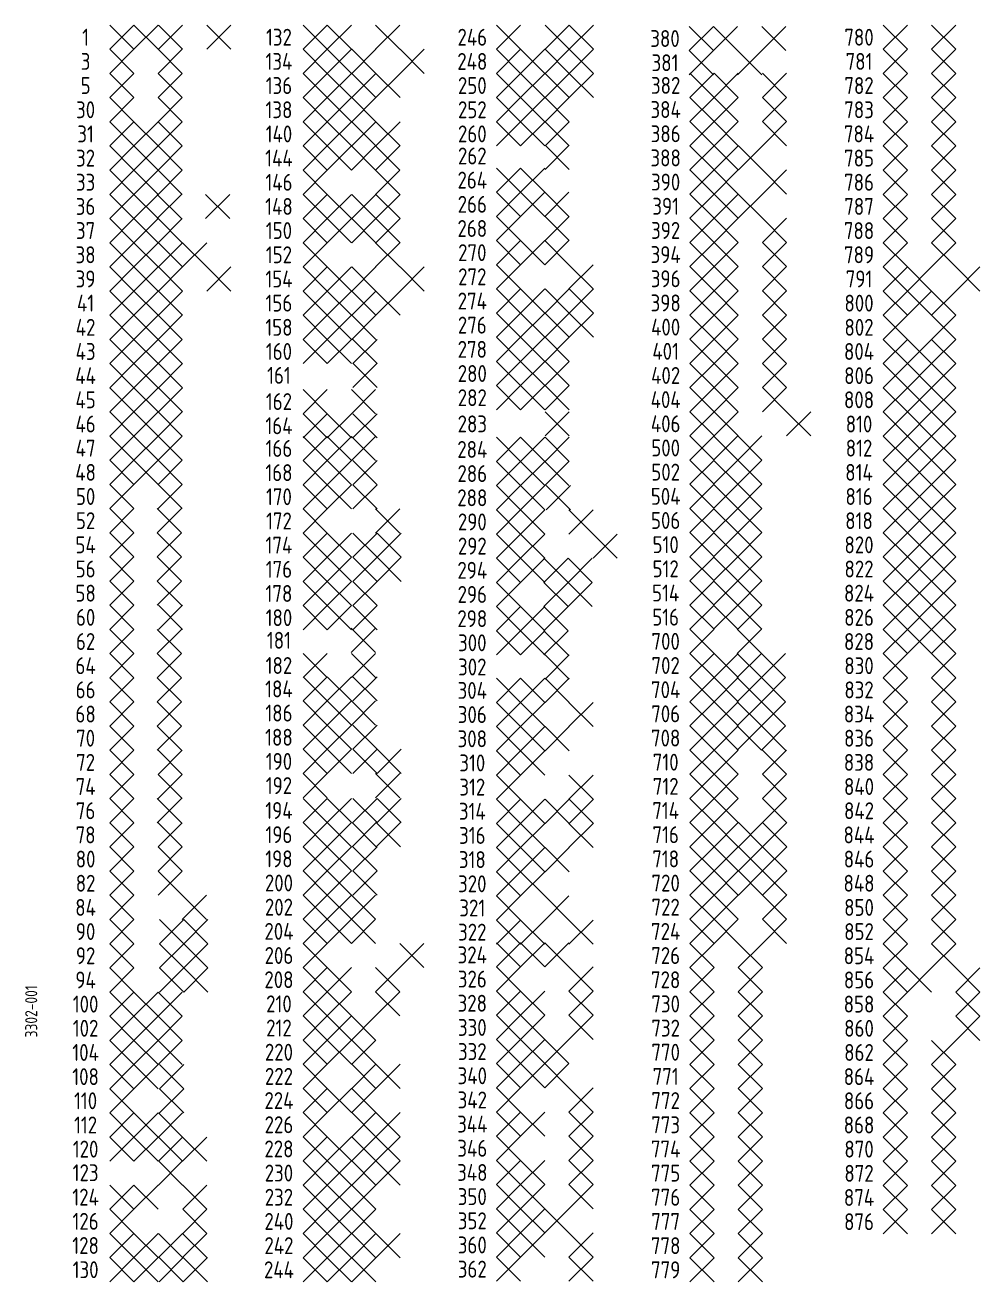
# Model space of a CAD drawing. Extents: x 13 to 412, y 12 to 272.
# Drawn here: x 13.5 to 211, y 12 to 272 of the extents above; entities that cross this region are included whole.
import ezdxf
from ezdxf.enums import TextEntityAlignment as Align

# ---------------------------------------------------------------- set-up
doc = ezdxf.new("R2010")
doc.units = 0
doc.header["$LTSCALE"] = 5
doc.header["$MEASUREMENT"] = 0
doc.layers.get('0').update_dxf_attribs({"linetype": 'CONTINUOUS'})
doc.styles.add('DIN', font='DIN.shx', dxfattribs={"width": 0.85})

msp = doc.modelspace()

# ---------------------------------------------------------------- linework, layer by layer
at = {"color": 3}
for p, q in [((31, 272), (36, 267)), ((31, 267), (36, 272)), ((36, 267), (41, 272)), ((36, 272), (41, 267)), ((41.06, 272), (46.06, 267)), ((41.06, 267), (46.06, 272)), ((51.06, 272), (56.06, 267)), ((51.06, 267), (56.06, 272)), ((71, 272), (76, 267)), ((71, 267), (76, 272)), ((76, 272), (81, 267)), ((76, 267), (81, 272)), ((86, 272), (91, 267)), ((86, 267), (91, 272)), ((111, 267), (116, 272)), ((111, 272), (116, 267)), ((121.06, 272), (126.06, 267)), ((121.06, 267), (126.06, 272)), ((126.06, 272), (131.06, 267)), ((126.06, 267), (131.06, 272)), ((150.87, 271.73), (155.87, 266.73)), ((150.87, 266.73), (155.87, 271.73)), ((155.87, 266.73), (160.87, 271.73)), ((155.87, 271.73), (160.87, 266.73)), ((165.87, 266.73), (170.87, 271.73)), ((165.87, 271.73), (170.87, 266.73)), ((191, 267), (196, 272)), ((191, 272), (196, 267)), ((201, 267), (206, 272)), ((201, 272), (206, 267)), ((31, 262), (36, 267)), ((31, 267), (36, 262)), ((41, 262), (46, 267)), ((41, 267), (46, 262)), ((71, 262), (76, 267)), ((71, 267), (76, 262)), ((76, 267), (81, 262)), ((76, 262), (81, 267)), ((81.06, 267), (86.06, 262)), ((81.06, 262), (86.06, 267)), ((91.06, 267), (96.06, 262)), ((91.06, 262), (96.06, 267)), ((111, 262), (116, 267)), ((111, 267), (116, 262)), ((116, 267), (121, 262)), ((116, 262), (121, 267)), ((121.06, 267), (126.06, 262)), ((121.06, 262), (126.06, 267)), ((126.06, 267), (131.06, 262)), ((126.06, 262), (131.06, 267)), ((150.87, 261.73), (155.87, 266.73)), ((150.87, 266.73), (155.87, 261.73)), ((160.87, 261.73), (165.87, 266.73)), ((160.87, 266.73), (165.87, 261.73)), ((191, 267), (196, 262)), ((191, 262), (196, 267)), ((201, 267), (206, 262)), ((201, 262), (206, 267)), ((31, 257), (36, 262)), ((31, 262), (36, 257)), ((41, 257), (46, 262)), ((41, 262), (46, 257)), ((71, 262), (76, 257)), ((71, 257), (76, 262)), ((76, 262), (81, 257)), ((76, 257), (81, 262)), ((81.06, 257), (86.06, 262)), ((81.06, 262), (86.06, 257)), ((86.06, 257), (91.06, 262)), ((86.06, 262), (91.06, 257)), ((111, 262), (116, 257)), ((111, 257), (116, 262)), ((116, 262), (121, 257)), ((116, 257), (121, 262)), ((121.06, 262), (126.06, 257)), ((121.06, 257), (126.06, 262)), ((126.06, 262), (131.06, 257)), ((126.06, 257), (131.06, 262)), ((151, 257.04), (156, 262.04)), ((151, 262.04), (156, 257.04)), ((156, 257.04), (161, 262.04)), ((156, 262.04), (161, 257.04)), ((166, 257.04), (171, 262.04)), ((166, 262.04), (171, 257.04)), ((191, 257), (196, 262)), ((191, 262), (196, 257)), ((201, 257), (206, 262)), ((201, 262), (206, 257)), ((31, 257), (36, 252)), ((31, 252), (36, 257)), ((41, 257), (46, 252)), ((41, 252), (46, 257)), ((71, 257), (76, 252)), ((71, 252), (76, 257)), ((76, 257), (81, 252)), ((76, 252), (81, 257)), ((81.06, 257), (86.06, 252)), ((81.06, 252), (86.06, 257)), ((111, 257), (116, 252)), ((111, 252), (116, 257)), ((116, 257), (121, 252)), ((116, 252), (121, 257)), ((121.06, 252), (126.06, 257)), ((121.06, 257), (126.06, 252)), ((151, 252.04), (156, 257.04)), ((151, 257.04), (156, 252.04)), ((156, 252.04), (161, 257.04)), ((156, 257.04), (161, 252.04)), ((166, 252.04), (171, 257.04)), ((166, 257.04), (171, 252.04)), ((191, 257), (196, 252)), ((191, 252), (196, 257)), ((201, 257), (206, 252)), ((201, 252), (206, 257)), ((31, 247), (36, 252)), ((31, 252), (36, 247)), ((36, 247), (41, 252)), ((36, 252), (41, 247)), ((41, 247), (46, 252)), ((41, 252), (46, 247)), ((71, 247), (76, 252)), ((71, 252), (76, 247)), ((76, 252), (81, 247)), ((76, 247), (81, 252)), ((81.06, 252), (86.06, 247)), ((81.06, 247), (86.06, 252)), ((86.06, 252), (91.06, 247)), ((86.06, 247), (91.06, 252)), ((111, 247), (116, 252)), ((111, 252), (116, 247)), ((116, 252), (121, 247)), ((116, 247), (121, 252)), ((121.06, 247), (126.06, 252)), ((121.06, 252), (126.06, 247)), ((151, 252.04), (156, 247.04)), ((151, 247.04), (156, 252.04)), ((156, 247.04), (161, 252.04)), ((156, 252.04), (161, 247.04)), ((166, 247.04), (171, 252.04)), ((166, 252.04), (171, 247.04)), ((191, 247), (196, 252)), ((191, 252), (196, 247)), ((201, 247), (206, 252)), ((201, 252), (206, 247)), ((31, 242), (36, 247)), ((31, 247), (36, 242)), ((36, 247), (41, 242)), ((36, 242), (41, 247)), ((41, 247), (46, 242)), ((41, 242), (46, 247)), ((71, 242), (76, 247)), ((71, 247), (76, 242)), ((76, 247), (81, 242)), ((76, 242), (81, 247)), ((81, 247), (86, 242)), ((81, 242), (86, 247)), ((86, 247), (91, 242)), ((86, 242), (91, 247)), ((121.06, 242.17), (126.06, 247.17)), ((121.06, 247.17), (126.06, 242.17)), ((151, 247.04), (156, 242.04)), ((151, 242.04), (156, 247.04)), ((156, 242.04), (161, 247.04)), ((156, 247.04), (161, 242.04)), ((161.06, 242.04), (166.06, 247.04)), ((161.06, 247.04), (166.06, 242.04)), ((191, 247), (196, 242)), ((191, 242), (196, 247)), ((201, 247), (206, 242)), ((201, 242), (206, 247)), ((31, 242), (36, 237)), ((31, 237), (36, 242)), ((36, 242), (41, 237)), ((36, 237), (41, 242)), ((41, 242), (46, 237)), ((41, 237), (46, 242)), ((71, 242), (76, 237)), ((71, 237), (76, 242)), ((86, 242), (91, 237)), ((86, 237), (91, 242)), ((111, 237.44), (116, 242.44)), ((111, 242.44), (116, 237.44)), ((116, 242.44), (121, 237.44)), ((116, 237.44), (121, 242.44)), ((151, 237.04), (156, 242.04)), ((151, 242.04), (156, 237.04)), ((156, 237.04), (161, 242.04)), ((156, 242.04), (161, 237.04)), ((166, 237.04), (171, 242.04)), ((166, 242.04), (171, 237.04)), ((191, 237), (196, 242)), ((191, 242), (196, 237)), ((201, 237), (206, 242)), ((201, 242), (206, 237)), ((31, 237), (36, 232)), ((31, 232), (36, 237)), ((36, 237), (41, 232)), ((36, 232), (41, 237)), ((40.82, 237), (45.82, 232)), ((40.82, 232), (45.82, 237)), ((50.82, 237), (55.82, 232)), ((50.82, 232), (55.82, 237)), ((71, 237), (76, 232)), ((71, 232), (76, 237)), ((76, 237), (81, 232)), ((76, 232), (81, 237)), ((81.06, 232), (86.06, 237)), ((81.06, 237), (86.06, 232)), ((86.06, 232), (91.06, 237)), ((86.06, 237), (91.06, 232)), ((111, 237.44), (116, 232.44)), ((111, 232.44), (116, 237.44)), ((116, 237.44), (121, 232.44)), ((116, 232.44), (121, 237.44)), ((121, 237.44), (126, 232.44)), ((121, 232.44), (126, 237.44)), ((151, 232.04), (156, 237.04)), ((151, 237.04), (156, 232.04)), ((156, 232.04), (161, 237.04)), ((156, 237.04), (161, 232.04)), ((161, 232.04), (166, 237.04)), ((161, 237.04), (166, 232.04)), ((191, 237), (196, 232)), ((191, 232), (196, 237)), ((201, 237), (206, 232)), ((201, 232), (206, 237)), ((31, 227), (36, 232)), ((31, 232), (36, 227)), ((36, 232), (41, 227)), ((36, 227), (41, 232)), ((41, 232), (46, 227)), ((41, 227), (46, 232)), ((71, 227), (76, 232)), ((71, 232), (76, 227)), ((76, 232), (81, 227)), ((76, 227), (81, 232)), ((81.06, 227), (86.06, 232)), ((81.06, 232), (86.06, 227)), ((86.06, 227), (91.06, 232)), ((86.06, 232), (91.06, 227)), ((111, 232.44), (116, 227.44)), ((111, 227.44), (116, 232.44)), ((121.06, 227.44), (126.06, 232.44)), ((121.06, 232.44), (126.06, 227.44)), ((151, 232.04), (156, 227.04)), ((151, 227.04), (156, 232.04)), ((156, 227.04), (161, 232.04)), ((156, 232.04), (161, 227.04)), ((166, 227.04), (171, 232.04)), ((166, 232.04), (171, 227.04)), ((191, 232), (196, 227)), ((191, 227), (196, 232)), ((201, 232), (206, 227)), ((201, 227), (206, 232)), ((31, 227), (36, 222)), ((31, 222), (36, 227)), ((36, 227), (41, 222)), ((36, 222), (41, 227)), ((41.06, 222), (46.06, 227)), ((41.06, 227), (46.06, 222)), ((46.06, 222), (51.06, 227)), ((46.06, 227), (51.06, 222)), ((71, 222), (76, 227)), ((71, 227), (76, 222)), ((86, 222), (91, 227)), ((86, 227), (91, 222)), ((111, 222.44), (116, 227.44)), ((111, 227.44), (116, 222.44)), ((116, 227.44), (121, 222.44)), ((116, 222.44), (121, 227.44)), ((121, 227.44), (126, 222.44)), ((121, 222.44), (126, 227.44)), ((151, 227.04), (156, 222.04)), ((151, 222.04), (156, 227.04)), ((156, 222.04), (161, 227.04)), ((156, 227.04), (161, 222.04)), ((166, 222.04), (171, 227.04)), ((166, 227.04), (171, 222.04)), ((191, 222), (196, 227)), ((191, 227), (196, 222)), ((201, 222), (206, 227)), ((201, 227), (206, 222)), ((31, 217), (36, 222)), ((31, 222), (36, 217)), ((36, 222), (41, 217)), ((36, 217), (41, 222)), ((41.06, 222), (46.06, 217)), ((41.06, 217), (46.06, 222)), ((51.06, 222), (56.06, 217)), ((51.06, 217), (56.06, 222)), ((71, 217), (76, 222)), ((71, 222), (76, 217)), ((76, 222), (81, 217)), ((76, 217), (81, 222)), ((81.06, 217), (86.06, 222)), ((81.06, 222), (86.06, 217)), ((91.06, 217), (96.06, 222)), ((91.06, 222), (96.06, 217)), ((111, 217.44), (116, 222.44)), ((111, 222.44), (116, 217.44)), ((126, 217.44), (131, 222.44)), ((126, 222.44), (131, 217.44)), ((151, 217.04), (156, 222.04)), ((151, 222.04), (156, 217.04)), ((156, 217.04), (161, 222.04)), ((156, 222.04), (161, 217.04)), ((166, 217.04), (171, 222.04)), ((166, 222.04), (171, 217.04)), ((191, 222), (196, 217)), ((191, 217), (196, 222)), ((196, 222), (201, 217)), ((196, 217), (201, 222)), ((206, 222), (211, 217)), ((206, 217), (211, 222)), ((31, 217), (36, 212)), ((31, 212), (36, 217)), ((36, 217), (41, 212)), ((36, 212), (41, 217)), ((41.06, 217), (46.06, 212)), ((41.06, 212), (46.06, 217)), ((71, 217), (76, 212)), ((71, 212), (76, 217)), ((76, 217), (81, 212)), ((76, 212), (81, 217)), ((81.06, 217), (86.06, 212)), ((81.06, 212), (86.06, 217)), ((86.06, 217), (91.06, 212)), ((86.06, 212), (91.06, 217)), ((111, 212.44), (116, 217.44)), ((111, 217.44), (116, 212.44)), ((116, 217.44), (121, 212.44)), ((116, 212.44), (121, 217.44)), ((121.06, 217.44), (126.06, 212.44)), ((121.06, 212.44), (126.06, 217.44)), ((126.06, 217.44), (131.06, 212.44)), ((126.06, 212.44), (131.06, 217.44)), ((151, 212.04), (156, 217.04)), ((151, 217.04), (156, 212.04)), ((156, 212.04), (161, 217.04)), ((156, 217.04), (161, 212.04)), ((166, 212.04), (171, 217.04)), ((166, 217.04), (171, 212.04)), ((191, 212), (196, 217)), ((191, 217), (196, 212)), ((196, 212), (201, 217)), ((196, 217), (201, 212)), ((201, 212), (206, 217)), ((201, 217), (206, 212)), ((31, 207), (36, 212)), ((31, 212), (36, 207)), ((36, 212), (41, 207)), ((36, 207), (41, 212)), ((41, 212), (46, 207)), ((41, 207), (46, 212)), ((71, 212), (76, 207)), ((71, 207), (76, 212)), ((76, 212), (81, 207)), ((76, 207), (81, 212)), ((81.06, 207), (86.06, 212)), ((81.06, 212), (86.06, 207)), ((111, 212.44), (116, 207.44)), ((111, 207.44), (116, 212.44)), ((116, 212.44), (121, 207.44)), ((116, 207.44), (121, 212.44)), ((121.06, 212.44), (126.06, 207.44)), ((121.06, 207.44), (126.06, 212.44)), ((126.06, 212.44), (131.06, 207.44)), ((126.06, 207.44), (131.06, 212.44)), ((151, 212.04), (156, 207.04)), ((151, 207.04), (156, 212.04)), ((156, 207.04), (161, 212.04)), ((156, 212.04), (161, 207.04)), ((166, 207.04), (171, 212.04)), ((166, 212.04), (171, 207.04)), ((191, 207), (196, 212)), ((191, 212), (196, 207)), ((201, 207), (206, 212)), ((201, 212), (206, 207)), ((31, 207), (36, 202)), ((31, 202), (36, 207)), ((36, 207), (41, 202)), ((36, 202), (41, 207)), ((41, 207), (46, 202)), ((41, 202), (46, 207)), ((71, 202), (76, 207)), ((71, 207), (76, 202)), ((76, 207), (81, 202)), ((76, 202), (81, 207)), ((81.29, 202), (86.29, 207)), ((81.29, 207), (86.29, 202)), ((111, 207.44), (116, 202.44)), ((111, 202.44), (116, 207.44)), ((116, 207.44), (121, 202.44)), ((116, 202.44), (121, 207.44)), ((121.06, 202.44), (126.06, 207.44)), ((121.06, 207.44), (126.06, 202.44)), ((151, 207.04), (156, 202.04)), ((151, 202.04), (156, 207.04)), ((156, 202.04), (161, 207.04)), ((156, 207.04), (161, 202.04)), ((166, 202.04), (171, 207.04)), ((166, 207.04), (171, 202.04)), ((191, 202), (196, 207)), ((191, 207), (196, 202)), ((196, 207), (201, 202)), ((196, 202), (201, 207)), ((201, 207), (206, 202)), ((201, 202), (206, 207)), ((31, 197), (36, 202)), ((31, 202), (36, 197)), ((36, 202), (41, 197)), ((36, 197), (41, 202)), ((41.06, 202), (46.06, 197)), ((41.06, 197), (46.06, 202)), ((81.29, 202.06), (86.29, 197.06)), ((81.29, 197.06), (86.29, 202.06)), ((111, 202.44), (116, 197.44)), ((111, 197.44), (116, 202.44)), ((116, 202.44), (121, 197.44)), ((116, 197.44), (121, 202.44)), ((121.06, 197.44), (126.06, 202.44)), ((121.06, 202.44), (126.06, 197.44)), ((151, 197.04), (156, 202.04)), ((151, 202.04), (156, 197.04)), ((156, 197.04), (161, 202.04)), ((156, 202.04), (161, 197.04)), ((166, 197.04), (171, 202.04)), ((166, 202.04), (171, 197.04)), ((191, 197), (196, 202)), ((191, 202), (196, 197)), ((196, 202), (201, 197)), ((196, 197), (201, 202)), ((201, 202), (206, 197)), ((201, 197), (206, 202)), ((31, 197), (36, 192)), ((31, 192), (36, 197)), ((36, 197), (41, 192)), ((36, 192), (41, 197)), ((41.06, 197), (46.06, 192)), ((41.06, 192), (46.06, 197)), ((71, 196.63), (76, 191.63)), ((71, 191.63), (76, 196.63)), ((81, 196.63), (86, 191.63)), ((81, 191.63), (86, 196.63)), ((111, 192.44), (116, 197.44)), ((111, 197.44), (116, 192.44)), ((116, 197.44), (121, 192.44)), ((116, 192.44), (121, 197.44)), ((121.06, 192.44), (126.06, 197.44)), ((121.06, 197.44), (126.06, 192.44)), ((151, 197.04), (156, 192.04)), ((151, 192.04), (156, 197.04)), ((156, 192.04), (161, 197.04)), ((156, 197.04), (161, 192.04)), ((166, 192.04), (171, 197.04)), ((166, 197.04), (171, 192.04)), ((191, 197), (196, 192)), ((191, 192), (196, 197)), ((196, 197), (201, 192)), ((196, 192), (201, 197)), ((201, 197), (206, 192)), ((201, 192), (206, 197)), ((31, 187), (36, 192)), ((31, 192), (36, 187)), ((36, 192), (41, 187)), ((36, 187), (41, 192)), ((41, 192), (46, 187)), ((41, 187), (46, 192)), ((71, 186.63), (76, 191.63)), ((71, 191.63), (76, 186.63)), ((76, 191.63), (81, 186.63)), ((76, 186.63), (81, 191.63)), ((81.29, 186.63), (86.29, 191.63)), ((81.29, 191.63), (86.29, 186.63)), ((121.06, 192.02), (126.06, 187.02)), ((121.06, 187.02), (126.06, 192.02)), ((151, 192.04), (156, 187.04)), ((151, 187.04), (156, 192.04)), ((156, 187.04), (161, 192.04)), ((156, 192.04), (161, 187.04)), ((171, 187.04), (176, 192.04)), ((171, 192.04), (176, 187.04)), ((191, 187), (196, 192)), ((191, 192), (196, 187)), ((196, 192), (201, 187)), ((196, 187), (201, 192)), ((201, 192), (206, 187)), ((201, 187), (206, 192)), ((31, 182), (36, 187)), ((31, 187), (36, 182)), ((36, 187), (41, 182)), ((36, 182), (41, 187)), ((41, 187), (46, 182)), ((41, 182), (46, 187)), ((71, 186.94), (76, 181.94)), ((71, 181.94), (76, 186.94)), ((76, 186.94), (81, 181.94)), ((76, 181.94), (81, 186.94)), ((81, 186.94), (86, 181.94)), ((81, 181.94), (86, 186.94)), ((111, 186.74), (116, 181.74)), ((111, 181.74), (116, 186.74)), ((116, 186.74), (121, 181.74)), ((116, 181.74), (121, 186.74)), ((121.06, 181.74), (126.06, 186.74)), ((121.06, 186.74), (126.06, 181.74)), ((151, 182.04), (156, 187.04)), ((151, 187.04), (156, 182.04)), ((155.91, 187.04), (160.91, 182.04)), ((155.91, 182.04), (160.91, 187.04)), ((160.91, 187.04), (165.91, 182.04)), ((160.91, 182.04), (165.91, 187.04)), ((191, 187), (196, 182)), ((191, 182), (196, 187)), ((196, 187), (201, 182)), ((196, 182), (201, 187)), ((201, 187), (206, 182)), ((201, 182), (206, 187)), ((31, 182), (36, 177)), ((31, 177), (36, 182)), ((36, 182), (41, 177)), ((36, 177), (41, 182)), ((41, 182), (46, 177)), ((41, 177), (46, 182)), ((151, 182.04), (156, 177.04)), ((151, 177.04), (156, 182.04)), ((155.91, 177.04), (160.91, 182.04)), ((155.91, 182.04), (160.91, 177.04)), ((160.91, 177.04), (165.91, 182.04)), ((160.91, 182.04), (165.91, 177.04)), ((191, 177), (196, 182)), ((191, 182), (196, 177)), ((196, 182), (201, 177)), ((196, 177), (201, 182)), ((201, 182), (206, 177)), ((201, 177), (206, 182)), ((71, 181.94), (76, 176.94)), ((71, 176.94), (76, 181.94)), ((76, 181.94), (81, 176.94)), ((76, 176.94), (81, 181.94)), ((81.29, 181.94), (86.29, 176.94)), ((81.29, 176.94), (86.29, 181.94)), ((111, 176.74), (116, 181.74)), ((111, 181.74), (116, 176.74)), ((116, 181.74), (121, 176.74)), ((116, 176.74), (121, 181.74)), ((121, 181.74), (126, 176.74)), ((121, 176.74), (126, 181.74)), ((31, 172), (36, 177)), ((31, 177), (36, 172)), ((41, 172), (46, 177)), ((41, 177), (46, 172)), ((71, 171.94), (76, 176.94)), ((71, 176.94), (76, 171.94)), ((76, 176.94), (81, 171.94)), ((76, 171.94), (81, 176.94)), ((81.29, 176.94), (86.29, 171.94)), ((81.29, 171.94), (86.29, 176.94)), ((151, 172.04), (156, 177.04)), ((151, 177.04), (156, 172.04)), ((155.91, 177.04), (160.91, 172.04)), ((155.91, 172.04), (160.91, 177.04)), ((160.91, 177.04), (165.91, 172.04)), ((160.91, 172.04), (165.91, 177.04)), ((191, 177), (196, 172)), ((191, 172), (196, 177)), ((196, 177), (201, 172)), ((196, 172), (201, 177)), ((201, 177), (206, 172)), ((201, 172), (206, 177)), ((111, 171.74), (116, 176.74)), ((111, 176.74), (116, 171.74)), ((116, 176.74), (121, 171.74)), ((116, 171.74), (121, 176.74)), ((121.29, 176.74), (126.29, 171.74)), ((121.29, 171.74), (126.29, 176.74)), ((31, 172), (36, 167)), ((31, 167), (36, 172)), ((40.82, 167), (45.82, 172)), ((40.82, 172), (45.82, 167)), ((71, 166.94), (76, 171.94)), ((71, 171.94), (76, 166.94)), ((86, 166.94), (91, 171.94)), ((86, 171.94), (91, 166.94)), ((111, 171.74), (116, 166.74)), ((111, 166.74), (116, 171.74)), ((116, 171.74), (121, 166.74)), ((116, 166.74), (121, 171.74)), ((126, 171.74), (131, 166.74)), ((126, 166.74), (131, 171.74)), ((151, 172.04), (156, 167.04)), ((151, 167.04), (156, 172.04)), ((155.91, 172.04), (160.91, 167.04)), ((155.91, 167.04), (160.91, 172.04)), ((160.91, 172.04), (165.91, 167.04)), ((160.91, 167.04), (165.91, 172.04)), ((191, 172), (196, 167)), ((191, 167), (196, 172)), ((196, 172), (201, 167)), ((196, 167), (201, 172)), ((201.06, 167), (206.06, 172)), ((201.06, 172), (206.06, 167)), ((31, 167), (36, 162)), ((31, 162), (36, 167)), ((40.82, 162), (45.82, 167)), ((40.82, 167), (45.82, 162)), ((71, 161.94), (76, 166.94)), ((71, 166.94), (76, 161.94)), ((76, 166.94), (81, 161.94)), ((76, 161.94), (81, 166.94)), ((81.29, 161.94), (86.29, 166.94)), ((81.29, 166.94), (86.29, 161.94)), ((86.29, 161.94), (91.29, 166.94)), ((86.29, 166.94), (91.29, 161.94)), ((111, 166.74), (116, 161.74)), ((111, 161.74), (116, 166.74)), ((116, 166.74), (121, 161.74)), ((116, 161.74), (121, 166.74)), ((131, 166.74), (136, 161.74)), ((131, 161.74), (136, 166.74)), ((151, 162.04), (156, 167.04)), ((151, 167.04), (156, 162.04)), ((155.91, 167.04), (160.91, 162.04)), ((155.91, 162.04), (160.91, 167.04)), ((160.91, 167.04), (165.91, 162.04)), ((160.91, 162.04), (165.91, 167.04)), ((191, 162), (196, 167)), ((191, 167), (196, 162)), ((196, 167), (201, 162)), ((196, 162), (201, 167)), ((201.06, 162), (206.06, 167)), ((201.06, 167), (206.06, 162)), ((31, 157), (36, 162)), ((31, 162), (36, 157)), ((40.82, 162), (45.82, 157)), ((40.82, 157), (45.82, 162)), ((71, 161.94), (76, 156.94)), ((71, 156.94), (76, 161.94)), ((76, 161.94), (81, 156.94)), ((76, 156.94), (81, 161.94)), ((81.29, 156.94), (86.29, 161.94)), ((81.29, 161.94), (86.29, 156.94)), ((86.29, 156.94), (91.29, 161.94)), ((86.29, 161.94), (91.29, 156.94)), ((111, 161.74), (116, 156.74)), ((111, 156.74), (116, 161.74)), ((116, 161.74), (121, 156.74)), ((116, 156.74), (121, 161.74)), ((120.82, 156.74), (125.82, 161.74)), ((120.82, 161.74), (125.82, 156.74)), ((125.82, 156.74), (130.82, 161.74)), ((125.82, 161.74), (130.82, 156.74)), ((151, 157.04), (156, 162.04)), ((151, 162.04), (156, 157.04)), ((155.91, 162.04), (160.91, 157.04)), ((155.91, 157.04), (160.91, 162.04)), ((160.91, 162.04), (165.91, 157.04)), ((160.91, 157.04), (165.91, 162.04)), ((191, 162), (196, 157)), ((191, 157), (196, 162)), ((196, 162), (201, 157)), ((196, 157), (201, 162)), ((201.06, 162), (206.06, 157)), ((201.06, 157), (206.06, 162)), ((31, 152), (36, 157)), ((31, 157), (36, 152)), ((40.82, 152), (45.82, 157)), ((40.82, 157), (45.82, 152)), ((71, 156.94), (76, 151.94)), ((71, 151.94), (76, 156.94)), ((76, 156.94), (81, 151.94)), ((76, 151.94), (81, 156.94)), ((81.29, 151.94), (86.29, 156.94)), ((81.29, 156.94), (86.29, 151.94)), ((111, 151.74), (116, 156.74)), ((111, 156.74), (116, 151.74)), ((120.82, 151.74), (125.82, 156.74)), ((120.82, 156.74), (125.82, 151.74)), ((125.82, 151.74), (130.82, 156.74)), ((125.82, 156.74), (130.82, 151.74)), ((151, 152.04), (156, 157.04)), ((151, 157.04), (156, 152.04)), ((155.91, 157.04), (160.91, 152.04)), ((155.91, 152.04), (160.91, 157.04)), ((160.91, 157.04), (165.91, 152.04)), ((160.91, 152.04), (165.91, 157.04)), ((191, 152), (196, 157)), ((191, 157), (196, 152)), ((196, 157), (201, 152)), ((196, 152), (201, 157)), ((201, 157), (206, 152)), ((201, 152), (206, 157)), ((31, 147), (36, 152)), ((31, 152), (36, 147)), ((41.06, 152), (46.06, 147)), ((41.06, 147), (46.06, 152)), ((71, 151.94), (76, 146.94)), ((71, 146.94), (76, 151.94)), ((76, 151.94), (81, 146.94)), ((76, 146.94), (81, 151.94)), ((81.29, 151.94), (86.29, 146.94)), ((81.29, 146.94), (86.29, 151.94)), ((111, 146.74), (116, 151.74)), ((111, 151.74), (116, 146.74)), ((116, 151.74), (121, 146.74)), ((116, 146.74), (121, 151.74)), ((120.82, 151.74), (125.82, 146.74)), ((120.82, 146.74), (125.82, 151.74)), ((151, 152.04), (156, 147.04)), ((151, 147.04), (156, 152.04)), ((155.91, 152.04), (160.91, 147.04)), ((155.91, 147.04), (160.91, 152.04)), ((160.91, 152.04), (165.91, 147.04)), ((160.91, 147.04), (165.91, 152.04)), ((191, 152), (196, 147)), ((191, 147), (196, 152)), ((196, 152), (201, 147)), ((196, 147), (201, 152)), ((201, 152), (206, 147)), ((201, 147), (206, 152)), ((31, 142), (36, 147)), ((31, 147), (36, 142)), ((40.82, 147), (45.82, 142)), ((40.82, 142), (45.82, 147)), ((80.97, 142.26), (85.97, 147.26)), ((80.97, 147.26), (85.97, 142.26)), ((111, 146.74), (116, 141.74)), ((111, 141.74), (116, 146.74)), ((116, 146.74), (121, 141.74)), ((116, 141.74), (121, 146.74)), ((120.82, 141.74), (125.82, 146.74)), ((120.82, 146.74), (125.82, 141.74)), ((151, 142.04), (156, 147.04)), ((151, 147.04), (156, 142.04)), ((160.82, 147.04), (165.82, 142.04)), ((160.82, 142.04), (165.82, 147.04)), ((191, 147), (196, 142)), ((191, 142), (196, 147)), ((196, 147), (201, 142)), ((196, 142), (201, 147)), ((201, 147), (206, 142)), ((201, 142), (206, 147)), ((31, 142), (36, 137)), ((31, 137), (36, 142)), ((40.82, 137), (45.82, 142)), ((40.82, 142), (45.82, 137)), ((71, 137.04), (76, 142.04)), ((71, 142.04), (76, 137.04)), ((81, 137.04), (86, 142.04)), ((81, 142.04), (86, 137.04)), ((121.06, 141.74), (126.06, 136.74)), ((121.06, 136.74), (126.06, 141.74)), ((151, 142.04), (156, 137.04)), ((151, 137.04), (156, 142.04)), ((156, 137.04), (161, 142.04)), ((156, 142.04), (161, 137.04)), ((160.82, 142.04), (165.82, 137.04)), ((160.82, 137.04), (165.82, 142.04)), ((165.82, 142.04), (170.82, 137.04)), ((165.82, 137.04), (170.82, 142.04)), ((191, 142), (196, 137)), ((191, 137), (196, 142)), ((201, 142), (206, 137)), ((201, 137), (206, 142)), ((31, 137), (36, 132)), ((31, 132), (36, 137)), ((40.82, 137), (45.82, 132)), ((40.82, 132), (45.82, 137)), ((71, 132.2), (76, 137.2)), ((71, 137.2), (76, 132.2)), ((76, 137.2), (81, 132.2)), ((76, 132.2), (81, 137.2)), ((81.29, 137.2), (86.29, 132.2)), ((81.29, 132.2), (86.29, 137.2)), ((111, 131.89), (116, 136.89)), ((111, 136.89), (116, 131.89)), ((116, 136.89), (121, 131.89)), ((116, 131.89), (121, 136.89)), ((121.06, 136.89), (126.06, 131.89)), ((121.06, 131.89), (126.06, 136.89)), ((151, 137.04), (156, 132.04)), ((151, 132.04), (156, 137.04)), ((156, 132.04), (161, 137.04)), ((156, 137.04), (161, 132.04)), ((160.82, 137.04), (165.82, 132.04)), ((160.82, 132.04), (165.82, 137.04)), ((165.82, 137.04), (170.82, 132.04)), ((165.82, 132.04), (170.82, 137.04)), ((191, 132), (196, 137)), ((191, 137), (196, 132)), ((201, 132), (206, 137)), ((201, 137), (206, 132)), ((31, 127), (36, 132)), ((31, 132), (36, 127)), ((40.82, 132), (45.82, 127)), ((40.82, 127), (45.82, 132)), ((71, 132.2), (76, 127.2)), ((71, 127.2), (76, 132.2)), ((76, 132.2), (81, 127.2)), ((76, 127.2), (81, 132.2)), ((76, 132.2), (81, 127.2)), ((76, 127.2), (81, 132.2)), ((81, 132.2), (86, 127.2)), ((81, 127.2), (86, 132.2)), ((111, 131.89), (116, 126.89)), ((111, 126.89), (116, 131.89)), ((116, 131.89), (121, 126.89)), ((116, 126.89), (121, 131.89)), ((126, 131.89), (131, 126.89)), ((126, 126.89), (131, 131.89)), ((151, 127.04), (156, 132.04)), ((151, 132.04), (156, 127.04)), ((156, 132.04), (161, 127.04)), ((156, 127.04), (161, 132.04)), ((160.82, 132.04), (165.82, 127.04)), ((160.82, 127.04), (165.82, 132.04)), ((165.82, 132.04), (170.82, 127.04)), ((165.82, 127.04), (170.82, 132.04)), ((191, 132), (196, 127)), ((191, 127), (196, 132)), ((201, 132), (206, 127)), ((201, 127), (206, 132)), ((31, 122), (36, 127)), ((31, 127), (36, 122)), ((40.82, 127), (45.82, 122)), ((40.82, 122), (45.82, 127)), ((71, 127.2), (76, 122.2)), ((71, 122.2), (76, 127.2)), ((76, 127.2), (81, 122.2)), ((76, 122.2), (81, 127.2)), ((81.29, 127.2), (86.29, 122.2)), ((81.29, 122.2), (86.29, 127.2)), ((111, 126.89), (116, 121.89)), ((111, 121.89), (116, 126.89)), ((116, 126.89), (121, 121.89)), ((116, 121.89), (121, 126.89)), ((121.06, 121.89), (126.06, 126.89)), ((121.06, 126.89), (126.06, 121.89)), ((151, 127.04), (156, 122.04)), ((151, 122.04), (156, 127.04)), ((156, 127.04), (161, 122.04)), ((156, 122.04), (161, 127.04)), ((160.82, 127.04), (165.82, 122.04)), ((160.82, 122.04), (165.82, 127.04)), ((165.82, 127.04), (170.82, 122.04)), ((165.82, 122.04), (170.82, 127.04)), ((191, 122), (196, 127)), ((191, 127), (196, 122)), ((201, 122), (206, 127)), ((201, 127), (206, 122)), ((71, 117.2), (76, 122.2)), ((71, 122.2), (76, 117.2)), ((76, 122.2), (81, 117.2)), ((76, 117.2), (81, 122.2)), ((81.29, 117.2), (86.29, 122.2)), ((81.29, 122.2), (86.29, 117.2)), ((86.29, 117.2), (91.29, 122.2)), ((86.29, 122.2), (91.29, 117.2)), ((31, 117), (36, 122)), ((31, 122), (36, 117)), ((41, 117), (46, 122)), ((41, 122), (46, 117)), ((111, 116.89), (116, 121.89)), ((111, 121.89), (116, 116.89)), ((116, 121.89), (121, 116.89)), ((116, 116.89), (121, 121.89)), ((151, 122.04), (156, 117.04)), ((151, 117.04), (156, 122.04)), ((156, 122.04), (161, 117.04)), ((156, 117.04), (161, 122.04)), ((166, 122.04), (171, 117.04)), ((166, 117.04), (171, 122.04)), ((191, 117), (196, 122)), ((191, 122), (196, 117)), ((201, 117), (206, 122)), ((201, 122), (206, 117)), ((31, 112), (36, 117)), ((31, 117), (36, 112)), ((41, 112), (46, 117)), ((41, 117), (46, 112)), ((71, 112.2), (76, 117.2)), ((71, 117.2), (76, 112.2)), ((86, 112.2), (91, 117.2)), ((86, 117.2), (91, 112.2)), ((151, 112.04), (156, 117.04)), ((151, 117.04), (156, 112.04)), ((156, 117.04), (161, 112.04)), ((156, 112.04), (161, 117.04)), ((166, 117.04), (171, 112.04)), ((166, 112.04), (171, 117.04)), ((191, 112), (196, 117)), ((191, 117), (196, 112)), ((201, 112), (206, 117)), ((201, 117), (206, 112)), ((111, 111.89), (116, 116.89)), ((111, 116.89), (116, 111.89)), ((126, 111.89), (131, 116.89)), ((126, 116.89), (131, 111.89)), ((31, 107), (36, 112)), ((31, 112), (36, 107)), ((40.82, 107), (45.82, 112)), ((40.82, 112), (45.82, 107)), ((71, 107.05), (76, 112.05)), ((71, 112.05), (76, 107.05)), ((76, 112.05), (81, 107.05)), ((76, 107.05), (81, 112.05)), ((81.29, 112.05), (86.29, 107.05)), ((81.29, 107.05), (86.29, 112.05)), ((86.29, 112.05), (91.29, 107.05)), ((86.29, 107.05), (91.29, 112.05)), ((111, 106.89), (116, 111.89)), ((111, 111.89), (116, 106.89)), ((116, 111.89), (121, 106.89)), ((116, 106.89), (121, 111.89)), ((121.06, 111.89), (126.06, 106.89)), ((121.06, 106.89), (126.06, 111.89)), ((126.06, 111.89), (131.06, 106.89)), ((126.06, 106.89), (131.06, 111.89)), ((151, 112.04), (156, 107.04)), ((151, 107.04), (156, 112.04)), ((156, 112.04), (161, 107.04)), ((156, 107.04), (161, 112.04)), ((166, 112.04), (171, 107.04)), ((166, 107.04), (171, 112.04)), ((191, 107), (196, 112)), ((191, 112), (196, 107)), ((201, 107), (206, 112)), ((201, 112), (206, 107)), ((31, 107), (36, 102)), ((31, 102), (36, 107)), ((41, 107), (46, 102)), ((41, 102), (46, 107)), ((71, 107.05), (76, 102.05)), ((71, 102.05), (76, 107.05)), ((76, 107.05), (81, 102.05)), ((76, 102.05), (81, 107.05)), ((81.13, 102.05), (86.13, 107.05)), ((81.13, 107.05), (86.13, 102.05)), ((86.13, 102.05), (91.13, 107.05)), ((86.13, 107.05), (91.13, 102.05)), ((111, 106.89), (116, 101.89)), ((111, 101.89), (116, 106.89)), ((116, 106.89), (121, 101.89)), ((116, 101.89), (121, 106.89)), ((126, 106.89), (131, 101.89)), ((126, 101.89), (131, 106.89)), ((151, 107.04), (156, 102.04)), ((151, 102.04), (156, 107.04)), ((156, 107.04), (161, 102.04)), ((156, 102.04), (161, 107.04)), ((161.06, 102.04), (166.06, 107.04)), ((161.06, 107.04), (166.06, 102.04)), ((166.06, 102.04), (171.06, 107.04)), ((166.06, 107.04), (171.06, 102.04)), ((191, 107), (196, 102)), ((191, 102), (196, 107)), ((201, 107), (206, 102)), ((201, 102), (206, 107)), ((31, 102), (36, 97)), ((31, 97), (36, 102)), ((41, 102), (46, 97)), ((41, 97), (46, 102)), ((71, 102.05), (76, 97.05)), ((71, 97.05), (76, 102.05)), ((76, 102.05), (81, 97.05)), ((76, 97.05), (81, 102.05)), ((81.29, 102.05), (86.29, 97.05)), ((81.29, 97.05), (86.29, 102.05)), ((111, 101.89), (116, 96.89)), ((111, 96.89), (116, 101.89)), ((116, 101.89), (121, 96.89)), ((116, 96.89), (121, 101.89)), ((121.06, 101.89), (126.06, 96.89)), ((121.06, 96.89), (126.06, 101.89)), ((151, 97.04), (156, 102.04)), ((151, 102.04), (156, 97.04)), ((156, 102.04), (161, 97.04)), ((156, 97.04), (161, 102.04)), ((161.06, 97.04), (166.06, 102.04)), ((161.06, 102.04), (166.06, 97.04)), ((166.06, 97.04), (171.06, 102.04)), ((166.06, 102.04), (171.06, 97.04)), ((191, 97), (196, 102)), ((191, 102), (196, 97)), ((201, 97), (206, 102)), ((201, 102), (206, 97)), ((31, 97), (36, 92)), ((31, 92), (36, 97)), ((41, 97), (46, 92)), ((41, 92), (46, 97)), ((71, 92.05), (76, 97.05)), ((71, 97.05), (76, 92.05)), ((76, 97.05), (81, 92.05)), ((76, 92.05), (81, 97.05)), ((81.29, 97.05), (86.29, 92.05)), ((81.29, 92.05), (86.29, 97.05)), ((111, 91.89), (116, 96.89)), ((111, 96.89), (116, 91.89)), ((116, 96.89), (121, 91.89)), ((116, 91.89), (121, 96.89)), ((151, 97.04), (156, 92.04)), ((151, 92.04), (156, 97.04)), ((156, 97.04), (161, 92.04)), ((156, 92.04), (161, 97.04)), ((161.06, 92.04), (166.06, 97.04)), ((161.06, 97.04), (166.06, 92.04)), ((166.06, 92.04), (171.06, 97.04)), ((166.06, 97.04), (171.06, 92.04)), ((191, 97), (196, 92)), ((191, 92), (196, 97)), ((201, 97), (206, 92)), ((201, 92), (206, 97)), ((31, 87), (36, 92)), ((31, 92), (36, 87)), ((46, 87), (51, 92)), ((46, 92), (51, 87)), ((71, 92.05), (76, 87.05)), ((71, 87.05), (76, 92.05)), ((76, 92.05), (81, 87.05)), ((76, 87.05), (81, 92.05)), ((81, 92.05), (86, 87.05)), ((81, 87.05), (86, 92.05)), ((111, 91.89), (116, 86.89)), ((111, 86.89), (116, 91.89)), ((121, 91.89), (126, 86.89)), ((121, 86.89), (126, 91.89)), ((151, 87.04), (156, 92.04)), ((151, 92.04), (156, 87.04)), ((156, 92.04), (161, 87.04)), ((156, 87.04), (161, 92.04)), ((166, 92.04), (171, 87.04)), ((166, 87.04), (171, 92.04)), ((191, 92), (196, 87)), ((191, 87), (196, 92)), ((201, 92), (206, 87)), ((201, 87), (206, 92)), ((31, 82), (36, 87)), ((31, 87), (36, 82)), ((41.29, 87), (46.29, 82)), ((41.29, 82), (46.29, 87)), ((46.29, 82), (51.29, 87)), ((46.29, 87), (51.29, 82)), ((71, 87.05), (76, 82.05)), ((71, 82.05), (76, 87.05)), ((76, 87.05), (81, 82.05)), ((76, 82.05), (81, 87.05)), ((81, 87.05), (86, 82.05)), ((81, 82.05), (86, 87.05)), ((111, 86.89), (116, 81.89)), ((111, 81.89), (116, 86.89)), ((116, 86.89), (121, 81.89)), ((116, 81.89), (121, 86.89)), ((126, 86.89), (131, 81.89)), ((126, 81.89), (131, 86.89)), ((151, 87.04), (156, 82.04)), ((151, 82.04), (156, 87.04)), ((156, 87.04), (161, 82.04)), ((156, 82.04), (161, 87.04)), ((166, 87.04), (171, 82.04)), ((166, 82.04), (171, 87.04)), ((191, 82), (196, 87)), ((191, 87), (196, 82)), ((201, 82), (206, 87)), ((201, 87), (206, 82)), ((31, 82), (36, 77)), ((31, 77), (36, 82)), ((41.29, 77), (46.29, 82)), ((41.29, 82), (46.29, 77)), ((46.29, 77), (51.29, 82)), ((46.29, 82), (51.29, 77)), ((71, 77.05), (76, 82.05)), ((71, 82.05), (76, 77.05)), ((91, 77.05), (96, 82.05)), ((91, 82.05), (96, 77.05)), ((111, 82.18), (116, 77.18)), ((111, 77.18), (116, 82.18)), ((116, 82.18), (121, 77.18)), ((116, 77.18), (121, 82.18)), ((121, 82.18), (126, 77.18)), ((121, 77.18), (126, 82.18)), ((151, 77.04), (156, 82.04)), ((151, 82.04), (156, 77.04)), ((161, 77.04), (166, 82.04)), ((161, 82.04), (166, 77.04)), ((191, 82), (196, 77)), ((191, 77), (196, 82)), ((201, 82), (206, 77)), ((201, 77), (206, 82)), ((31, 77), (36, 72)), ((31, 72), (36, 77)), ((41.29, 72), (46.29, 77)), ((41.29, 77), (46.29, 72)), ((46.29, 72), (51.29, 77)), ((46.29, 77), (51.29, 72)), ((71, 72.05), (76, 77.05)), ((71, 77.05), (76, 72.05)), ((76, 77.05), (81, 72.05)), ((76, 72.05), (81, 77.05)), ((86, 77.05), (91, 72.05)), ((86, 72.05), (91, 77.05)), ((111, 72.18), (116, 77.18)), ((111, 77.18), (116, 72.18)), ((126, 72.18), (131, 77.18)), ((126, 77.18), (131, 72.18)), ((151, 77.04), (156, 72.04)), ((151, 72.04), (156, 77.04)), ((161, 77.04), (166, 72.04)), ((161, 72.04), (166, 77.04)), ((191, 72), (196, 77)), ((191, 77), (196, 72)), ((196, 77), (201, 72)), ((196, 72), (201, 77)), ((206, 72), (211, 77)), ((206, 77), (211, 72)), ((31, 72), (36, 67)), ((31, 67), (36, 72)), ((36, 72), (41, 67)), ((36, 67), (41, 72)), ((41, 72), (46, 67)), ((41, 67), (46, 72)), ((71, 72.05), (76, 67.05)), ((71, 67.05), (76, 72.05)), ((76, 72.05), (81, 67.05)), ((76, 67.05), (81, 72.05)), ((86, 72.05), (91, 67.05)), ((86, 67.05), (91, 72.05)), ((111, 67.18), (116, 72.18)), ((111, 72.18), (116, 67.18)), ((116, 72.18), (121, 67.18)), ((116, 67.18), (121, 72.18)), ((126, 72.18), (131, 67.18)), ((126, 67.18), (131, 72.18)), ((151, 72.04), (156, 67.04)), ((151, 67.04), (156, 72.04)), ((161, 72.04), (166, 67.04)), ((161, 67.04), (166, 72.04)), ((191, 72), (196, 67)), ((191, 67), (196, 72)), ((206, 72), (211, 67)), ((206, 67), (211, 72)), ((31, 62), (36, 67)), ((31, 67), (36, 62)), ((36, 67), (41, 62)), ((36, 62), (41, 67)), ((41, 67), (46, 62)), ((41, 62), (46, 67)), ((71, 67.05), (76, 62.05)), ((71, 62.05), (76, 67.05)), ((76, 67.05), (81, 62.05)), ((76, 62.05), (81, 67.05)), ((81, 67.05), (86, 62.05)), ((81, 62.05), (86, 67.05)), ((111, 67.18), (116, 62.18)), ((111, 62.18), (116, 67.18)), ((116, 67.18), (121, 62.18)), ((116, 62.18), (121, 67.18)), ((126, 67.18), (131, 62.18)), ((126, 62.18), (131, 67.18)), ((151, 62.04), (156, 67.04)), ((151, 67.04), (156, 62.04)), ((161, 62.04), (166, 67.04)), ((161, 67.04), (166, 62.04)), ((191, 67), (196, 62)), ((191, 62), (196, 67)), ((206, 67), (211, 62)), ((206, 62), (211, 67)), ((31, 57), (36, 62)), ((31, 62), (36, 57)), ((36, 62), (41, 57)), ((36, 57), (41, 62)), ((41, 62), (46, 57)), ((41, 57), (46, 62)), ((71, 62.05), (76, 57.05)), ((71, 57.05), (76, 62.05)), ((76, 62.05), (81, 57.05)), ((76, 57.05), (81, 62.05)), ((81.06, 57.05), (86.06, 62.05)), ((81.06, 62.05), (86.06, 57.05)), ((111, 62.18), (116, 57.18)), ((111, 57.18), (116, 62.18)), ((116, 62.18), (121, 57.18)), ((116, 57.18), (121, 62.18)), ((121, 62.18), (126, 57.18)), ((121, 57.18), (126, 62.18)), ((151, 57.04), (156, 62.04)), ((151, 62.04), (156, 57.04)), ((161, 57.04), (166, 62.04)), ((161, 62.04), (166, 57.04)), ((191, 62), (196, 57)), ((191, 57), (196, 62)), ((201, 62), (206, 57)), ((201, 57), (206, 62)), ((31, 52), (36, 57)), ((31, 57), (36, 52)), ((36, 57), (41, 52)), ((36, 52), (41, 57)), ((41.29, 57), (46.29, 52)), ((41.29, 52), (46.29, 57)), ((71, 52.05), (76, 57.05)), ((71, 57.05), (76, 52.05)), ((81.06, 57.05), (86.06, 52.05)), ((81.06, 52.05), (86.06, 57.05)), ((86.06, 57.05), (91.06, 52.05)), ((86.06, 52.05), (91.06, 57.05)), ((111, 57.18), (116, 52.18)), ((111, 52.18), (116, 57.18)), ((116, 57.18), (121, 52.18)), ((116, 52.18), (121, 57.18)), ((121, 57.18), (126, 52.18)), ((121, 52.18), (126, 57.18)), ((151, 57.04), (156, 52.04)), ((151, 52.04), (156, 57.04)), ((161, 57.04), (166, 52.04)), ((161, 52.04), (166, 57.04)), ((191, 57), (196, 52)), ((191, 52), (196, 57)), ((201, 57), (206, 52)), ((201, 52), (206, 57)), ((31, 52), (36, 47)), ((31, 47), (36, 52)), ((41.29, 52), (46.29, 47)), ((41.29, 47), (46.29, 52)), ((71, 47.05), (76, 52.05)), ((71, 52.05), (76, 47.05)), ((76, 52.05), (81, 47.05)), ((76, 47.05), (81, 52.05)), ((81.06, 47.05), (86.06, 52.05)), ((81.06, 52.05), (86.06, 47.05)), ((111, 47.18), (116, 52.18)), ((111, 52.18), (116, 47.18)), ((126, 47.18), (131, 52.18)), ((126, 52.18), (131, 47.18)), ((151, 47.04), (156, 52.04)), ((151, 52.04), (156, 47.04)), ((161, 47.04), (166, 52.04)), ((161, 52.04), (166, 47.04)), ((191, 47), (196, 52)), ((191, 52), (196, 47)), ((201, 47), (206, 52)), ((201, 52), (206, 47)), ((31, 42), (36, 47)), ((31, 47), (36, 42)), ((36, 47), (41, 42)), ((36, 42), (41, 47)), ((41.06, 42), (46.06, 47)), ((41.06, 47), (46.06, 42)), ((71, 47.05), (76, 42.05)), ((71, 42.05), (76, 47.05)), ((81.06, 47.05), (86.06, 42.05)), ((81.06, 42.05), (86.06, 47.05)), ((86.06, 47.05), (91.06, 42.05)), ((86.06, 42.05), (91.06, 47.05)), ((111, 42.18), (116, 47.18)), ((111, 47.18), (116, 42.18)), ((116, 42.18), (121, 47.18)), ((116, 47.18), (121, 42.18)), ((126, 42.18), (131, 47.18)), ((126, 47.18), (131, 42.18)), ((151, 47.04), (156, 42.04)), ((151, 42.04), (156, 47.04)), ((161, 47.04), (166, 42.04)), ((161, 42.04), (166, 47.04)), ((191, 47), (196, 42)), ((191, 42), (196, 47)), ((201, 47), (206, 42)), ((201, 42), (206, 47)), ((31, 42), (36, 37)), ((31, 37), (36, 42)), ((36, 42), (41, 37)), ((36, 37), (41, 42)), ((41.06, 37), (46.06, 42)), ((41.06, 42), (46.06, 37)), ((46.06, 37), (51.06, 42)), ((46.06, 42), (51.06, 37)), ((71, 42.05), (76, 37.05)), ((71, 37.05), (76, 42.05)), ((76, 42.05), (81, 37.05)), ((76, 37.05), (81, 42.05)), ((81.06, 42.05), (86.06, 37.05)), ((81.06, 37.05), (86.06, 42.05)), ((86.06, 42.05), (91.06, 37.05)), ((86.06, 37.05), (91.06, 42.05)), ((111, 42.18), (116, 37.18)), ((111, 37.18), (116, 42.18)), ((126, 42.18), (131, 37.18)), ((126, 37.18), (131, 42.18)), ((151, 37.04), (156, 42.04)), ((151, 42.04), (156, 37.04)), ((161, 37.04), (166, 42.04)), ((161, 42.04), (166, 37.04)), ((191, 37), (196, 42)), ((191, 42), (196, 37)), ((201, 37), (206, 42)), ((201, 42), (206, 37)), ((41.06, 37.07), (46.06, 32.07)), ((41.06, 32.07), (46.06, 37.07)), ((71, 32.05), (76, 37.05)), ((71, 37.05), (76, 32.05)), ((76, 37.05), (81, 32.05)), ((76, 32.05), (81, 37.05)), ((81.06, 37.05), (86.06, 32.05)), ((81.06, 32.05), (86.06, 37.05)), ((86.06, 37.05), (91.06, 32.05)), ((86.06, 32.05), (91.06, 37.05)), ((111, 37.18), (116, 32.18)), ((111, 32.18), (116, 37.18)), ((116, 32.18), (121, 37.18)), ((116, 37.18), (121, 32.18)), ((126, 32.18), (131, 37.18)), ((126, 37.18), (131, 32.18)), ((151, 37.04), (156, 32.04)), ((151, 32.04), (156, 37.04)), ((161, 37.04), (166, 32.04)), ((161, 32.04), (166, 37.04)), ((191, 32), (196, 37)), ((191, 37), (196, 32)), ((201, 32), (206, 37)), ((201, 37), (206, 32)), ((31, 27.07), (36, 32.07)), ((31, 32.07), (36, 27.07)), ((36, 32.07), (41, 27.07)), ((36, 27.07), (41, 32.07)), ((46.11, 32.07), (51.11, 27.07)), ((46.11, 27.07), (51.11, 32.07)), ((71, 27.05), (76, 32.05)), ((71, 32.05), (76, 27.05)), ((76, 32.05), (81, 27.05)), ((76, 27.05), (81, 32.05)), ((81.06, 27.05), (86.06, 32.05)), ((81.06, 32.05), (86.06, 27.05)), ((111, 27.18), (116, 32.18)), ((111, 32.18), (116, 27.18)), ((116, 27.18), (121, 32.18)), ((116, 32.18), (121, 27.18)), ((126, 27.18), (131, 32.18)), ((126, 32.18), (131, 27.18)), ((151, 27.04), (156, 32.04)), ((151, 32.04), (156, 27.04)), ((161, 27.04), (166, 32.04)), ((161, 32.04), (166, 27.04)), ((191, 32), (196, 27)), ((191, 27), (196, 32)), ((201, 32), (206, 27)), ((201, 27), (206, 32)), ((31, 27.07), (36, 22.07)), ((31, 22.07), (36, 27.07)), ((46.11, 27.07), (51.11, 22.07)), ((46.11, 22.07), (51.11, 27.07)), ((71, 22.05), (76, 27.05)), ((71, 27.05), (76, 22.05)), ((76, 27.05), (81, 22.05)), ((76, 22.05), (81, 27.05)), ((81.06, 27.05), (86.06, 22.05)), ((81.06, 22.05), (86.06, 27.05)), ((111, 22.18), (116, 27.18)), ((111, 27.18), (116, 22.18)), ((116, 22.18), (121, 27.18)), ((116, 27.18), (121, 22.18)), ((121, 22.18), (126, 27.18)), ((121, 27.18), (126, 22.18)), ((151, 27.04), (156, 22.04)), ((151, 22.04), (156, 27.04)), ((161, 27.04), (166, 22.04)), ((161, 22.04), (166, 27.04)), ((191, 27), (196, 22)), ((191, 22), (196, 27)), ((201, 27), (206, 22)), ((201, 22), (206, 27)), ((31, 22.07), (36, 17.07)), ((31, 17.07), (36, 22.07)), ((36, 22.07), (41, 17.07)), ((36, 17.07), (41, 22.07)), ((41.06, 22.07), (46.06, 17.07)), ((41.06, 17.07), (46.06, 22.07)), ((46.06, 22.07), (51.06, 17.07)), ((46.06, 17.07), (51.06, 22.07)), ((71, 22.05), (76, 17.05)), ((71, 17.05), (76, 22.05)), ((76, 22.05), (81, 17.05)), ((76, 17.05), (81, 22.05)), ((81.06, 22.05), (86.06, 17.05)), ((81.06, 17.05), (86.06, 22.05)), ((86.06, 22.05), (91.06, 17.05)), ((86.06, 17.05), (91.06, 22.05)), ((111, 17.18), (116, 22.18)), ((111, 22.18), (116, 17.18)), ((116, 17.18), (121, 22.18)), ((116, 22.18), (121, 17.18)), ((126, 17.18), (131, 22.18)), ((126, 22.18), (131, 17.18)), ((151, 17.04), (156, 22.04)), ((151, 22.04), (156, 17.04)), ((161, 17.04), (166, 22.04)), ((161, 22.04), (166, 17.04)), ((31, 12.07), (36, 17.07)), ((31, 17.07), (36, 12.07)), ((36, 17.07), (41, 12.07)), ((36, 12.07), (41, 17.07)), ((41.2, 17.07), (46.2, 12.07)), ((41.2, 12.07), (46.2, 17.07)), ((46.2, 17.07), (51.2, 12.07)), ((46.2, 12.07), (51.2, 17.07)), ((71, 17.05), (76, 12.05)), ((71, 12.05), (76, 17.05)), ((76, 17.05), (81, 12.05)), ((76, 12.05), (81, 17.05)), ((81.06, 12.05), (86.06, 17.05)), ((81.06, 17.05), (86.06, 12.05)), ((111, 17.18), (116, 12.18)), ((111, 12.18), (116, 17.18)), ((126, 17.18), (131, 12.18)), ((126, 12.18), (131, 17.18)), ((151, 17.04), (156, 12.04)), ((151, 12.04), (156, 17.04)), ((161, 17.04), (166, 12.04)), ((161, 12.04), (166, 17.04))]:
    msp.add_line(p, q, dxfattribs=at)

# ---------------------------------------------------------------- texts
at = {"color": 3, "style": 'DIN', "width": 0.85}
for s, p in [('1', (26, 269.5)), ('132', (66, 269.5)), ('246', (106, 269.5)), ('380', (145.87, 269.23)), ('780', (186, 269.5)), ('3', (26, 264.5)), ('134', (66, 264.5)), ('248', (106, 264.5)), ('381', (145.87, 264.23)), ('781', (186, 264.5)), ('5', (26, 259.5)), ('136', (66, 259.5)), ('250', (106, 259.5)), ('382', (146, 259.54)), ('782', (186, 259.5)), ('30', (26, 254.5)), ('138', (66, 254.5)), ('252', (106, 254.5)), ('384', (146, 254.54)), ('783', (186, 254.5)), ('31', (26, 249.5)), ('140', (66, 249.5)), ('260', (106, 249.5)), ('386', (146, 249.54)), ('784', (186, 249.5)), ('32', (26, 244.5)), ('144', (66, 244.5)), ('262', (106, 244.94)), ('388', (146, 244.54)), ('785', (186, 244.5)), ('33', (26, 239.5)), ('146', (66, 239.5)), ('264', (106, 239.94)), ('390', (146, 239.54)), ('786', (186, 239.5)), ('266', (106, 234.94)), ('36', (26, 234.5)), ('148', (66, 234.5)), ('391', (146, 234.54)), ('787', (186, 234.5)), ('268', (106, 229.94)), ('37', (26, 229.5)), ('150', (66, 229.5)), ('392', (146, 229.54)), ('788', (186, 229.5)), ('38', (26, 224.5)), ('152', (66, 224.5)), ('270', (106, 224.94)), ('394', (146, 224.54)), ('789', (186, 224.5)), ('39', (26, 219.5)), ('154', (66, 219.5)), ('272', (106, 219.94)), ('396', (146, 219.54)), ('791', (186, 219.5)), ('41', (26, 214.5)), ('156', (66, 214.5)), ('274', (106, 214.94)), ('398', (146, 214.54)), ('800', (186, 214.5)), ('42', (26, 209.5)), ('158', (66, 209.5)), ('276', (106, 209.94)), ('400', (146, 209.54)), ('802', (186, 209.5)), ('43', (26, 204.5)), ('160', (66, 204.5)), ('278', (106, 204.94)), ('401', (146, 204.54)), ('804', (186, 204.5)), ('44', (26, 199.5)), ('161', (66, 199.56)), ('280', (106, 199.94)), ('402', (146, 199.54)), ('806', (186, 199.5)), ('45', (26, 194.5)), ('162', (66, 194.13)), ('282', (106, 194.94)), ('404', (146, 194.54)), ('808', (186, 194.5)), ('46', (26, 189.5)), ('164', (66, 189.13)), ('283', (106, 189.52)), ('406', (146, 189.54)), ('810', (186, 189.5)), ('47', (26, 184.5)), ('166', (66, 184.44)), ('284', (106, 184.24)), ('500', (146, 184.54)), ('812', (186, 184.5)), ('48', (26, 179.5)), ('168', (66, 179.44)), ('286', (106, 179.24)), ('502', (146, 179.54)), ('814', (186, 179.5)), ('50', (26, 174.5)), ('170', (66, 174.44)), ('288', (106, 174.24)), ('504', (146, 174.54)), ('816', (186, 174.5)), ('52', (26, 169.5)), ('172', (66, 169.44)), ('290', (106, 169.24)), ('506', (146, 169.54)), ('818', (186, 169.5)), ('54', (26, 164.5)), ('174', (66, 164.44)), ('292', (106, 164.24)), ('510', (146, 164.54)), ('820', (186, 164.5)), ('56', (26, 159.5)), ('176', (66, 159.44)), ('512', (146, 159.54)), ('822', (186, 159.5)), ('294', (106, 159.24)), ('58', (26, 154.5)), ('178', (66, 154.44)), ('296', (106, 154.24)), ('514', (146, 154.54)), ('824', (186, 154.5)), ('60', (26, 149.5)), ('180', (66, 149.44)), ('298', (106, 149.24)), ('516', (146, 149.54)), ('826', (186, 149.5)), ('62', (26, 144.5)), ('181', (66, 144.76)), ('300', (106, 144.24)), ('700', (146, 144.54)), ('828', (186, 144.5)), ('64', (26, 139.5)), ('182', (66, 139.54)), ('302', (106, 139.24)), ('702', (146, 139.54)), ('830', (186, 139.5)), ('66', (26, 134.5)), ('184', (66, 134.7)), ('304', (106, 134.39)), ('704', (146, 134.54)), ('832', (186, 134.5)), ('68', (26, 129.5)), ('186', (66, 129.7)), ('306', (106, 129.39)), ('706', (146, 129.54)), ('834', (186, 129.5)), ('70', (26, 124.5)), ('188', (66, 124.7)), ('308', (106, 124.39)), ('708', (146, 124.54)), ('836', (186, 124.5)), ('72', (26, 119.5)), ('190', (66, 119.7)), ('310', (106, 119.39)), ('710', (146, 119.54)), ('838', (186, 119.5)), ('74', (26, 114.5)), ('192', (66, 114.7)), ('312', (106, 114.39)), ('712', (146, 114.54)), ('840', (186, 114.5)), ('76', (26, 109.5)), ('194', (66, 109.55)), ('314', (106, 109.39)), ('714', (146, 109.54)), ('842', (186, 109.5)), ('78', (26, 104.5)), ('196', (66, 104.55)), ('316', (106, 104.39)), ('716', (146, 104.54)), ('844', (186, 104.5)), ('80', (26, 99.5)), ('198', (66, 99.55)), ('318', (106, 99.39)), ('718', (146, 99.54)), ('846', (186, 99.5)), ('82', (26, 94.5)), ('200', (66, 94.55)), ('720', (146, 94.54)), ('848', (186, 94.5)), ('320', (106, 94.39)), ('84', (26, 89.5)), ('202', (66, 89.55)), ('321', (106, 89.39)), ('722', (146, 89.54)), ('850', (186, 89.5)), ('90', (26, 84.5)), ('204', (66, 84.55)), ('322', (106, 84.39)), ('724', (146, 84.54)), ('852', (186, 84.5)), ('92', (26, 79.5)), ('206', (66, 79.55)), ('324', (106, 79.68)), ('726', (146, 79.54)), ('854', (186, 79.5)), ('94', (26, 74.5)), ('208', (66, 74.55)), ('326', (106, 74.68)), ('728', (146, 74.54)), ('856', (186, 74.5)), ('100', (26, 69.5)), ('210', (66, 69.55)), ('328', (106, 69.68)), ('730', (146, 69.54)), ('858', (186, 69.5)), ('102', (26, 64.5)), ('212', (66, 64.55)), ('330', (106, 64.68)), ('732', (146, 64.54)), ('860', (186, 64.5)), ('104', (26, 59.5)), ('220', (66, 59.55)), ('332', (106, 59.68)), ('770', (146, 59.54)), ('862', (186, 59.5)), ('108', (26, 54.5)), ('222', (66, 54.55)), ('340', (106, 54.68)), ('771', (146, 54.54)), ('864', (186, 54.5)), ('110', (26, 49.5)), ('224', (66, 49.55)), ('342', (106, 49.68)), ('772', (146, 49.54)), ('866', (186, 49.5)), ('112', (26, 44.5)), ('226', (66, 44.55)), ('344', (106, 44.68)), ('773', (146, 44.54)), ('868', (186, 44.5)), ('120', (26, 39.5)), ('228', (66, 39.55)), ('346', (106, 39.68)), ('774', (146, 39.54)), ('870', (186, 39.5)), ('348', (106, 34.68)), ('123', (26, 34.63)), ('230', (66, 34.55)), ('775', (146, 34.54)), ('872', (186, 34.5)), ('124', (26, 29.57)), ('232', (66, 29.55)), ('350', (106, 29.68)), ('776', (146, 29.54)), ('874', (186, 29.5)), ('126', (26, 24.57)), ('240', (66, 24.55)), ('352', (106, 24.68)), ('777', (146, 24.54)), ('876', (186, 24.5)), ('128', (26, 19.57)), ('242', (66, 19.55)), ('360', (106, 19.68)), ('778', (146, 19.54)), ('130', (26, 14.57)), ('244', (66, 14.55)), ('362', (106, 14.68)), ('779', (146, 14.54))]:
    msp.add_text(s, height=3.5, dxfattribs=at).set_placement(p, align=Align.MIDDLE)
msp.add_text('3302-001', height=2.5, rotation=90, dxfattribs=at).set_placement((16, 68), align=Align.CENTER)

doc.saveas('drawing.dxf')
